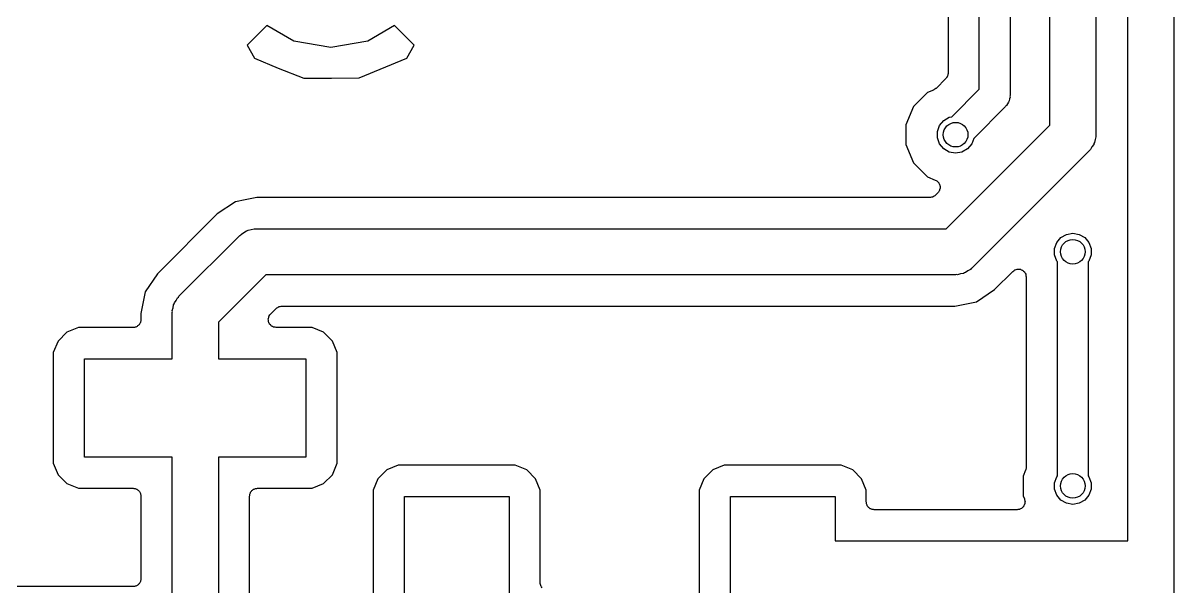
# Model space of a CAD drawing. Extents: x 99.6 to 135.3, y -116.3 to -28.5.
# Drawn here: x 116.28 to 135, y -94.35 to -85.18 of the extents above; entities that cross this region are included whole.
import ezdxf

# ---------------------------------------------------------------- set-up
doc = ezdxf.new("R2010")
doc.units = 0
doc.header["$MEASUREMENT"] = 0
doc.layers.add('BLACK', color=7, linetype='CONTINUOUS')

msp = doc.modelspace()

# ---------------------------------------------------------------- linework, layer by layer
at = {"layer": 'Black'}
for p, q in [((134.995, -38.735), (134.995, -109.22)), ((134.245, -93.605), (134.245, -38.8903)), ((133.725, -40.005), (133.725, -86.995)), ((132.975, -86.8397), (132.975, -55.9283)), ((132.33, -60.325), (132.33, -86.36)), ((131.83, -86.2564), (131.83, -75.815)), ((131.322, -76.45), (131.322, -85.9934)), ((120.246, -85.2179), (119.927, -85.5368)), ((120.684, -85.4707), (120.246, -85.2179)), ((122.324, -85.2179), (121.886, -85.4707)), ((122.643, -85.5368), (122.324, -85.2179)), ((121.285, -85.5767), (120.684, -85.4707)), ((121.886, -85.4707), (121.285, -85.5767)), ((119.927, -85.5368), (120.045, -85.7501)), ((122.524, -85.7511), (122.643, -85.5368)), ((120.045, -85.7501), (120.433, -85.9113)), ((121.747, -86.0722), (122.524, -85.7511)), ((120.433, -85.9113), (120.85, -86.0776)), ((120.85, -86.0776), (121.299, -86.078)), ((121.299, -86.078), (121.747, -86.0722)), ((131.292, -86.0751), (131.288, -86.0786)), ((131.298, -86.0654), (131.292, -86.0751)), ((131.305, -86.0569), (131.298, -86.0654)), ((131.307, -86.0517), (131.305, -86.0569)), ((131.31, -86.0471), (131.307, -86.0517)), ((131.312, -86.0417), (131.31, -86.0471)), ((131.314, -86.0369), (131.312, -86.0417)), ((131.316, -86.0259), (131.314, -86.0369)), ((131.32, -86.0155), (131.316, -86.0259)), ((131.322, -86.0045), (131.32, -86.0099)), ((131.32, -86.0099), (131.32, -86.0155)), ((131.322, -85.9934), (131.321, -85.9989)), ((131.321, -85.9989), (131.322, -86.0045)), ((131.106, -86.2563), (131.09, -86.2674)), ((131.122, -86.246), (131.106, -86.2563)), ((131.124, -86.2437), (131.122, -86.246)), ((131.126, -86.2421), (131.124, -86.2437)), ((131.285, -86.0832), (131.126, -86.2421)), ((131.288, -86.0786), (131.285, -86.0832)), ((131.381, -86.7051), (131.83, -86.2564)), ((130.988, -86.3096), (130.76, -86.5367)), ((131.085, -86.2696), (130.988, -86.3096)), ((131.087, -86.2681), (131.085, -86.2696)), ((131.09, -86.2674), (131.087, -86.2681)), ((132.315, -86.4455), (132.309, -86.455)), ((132.321, -86.4133), (132.315, -86.4455)), ((132.329, -86.3818), (132.321, -86.4133)), ((132.33, -86.36), (132.328, -86.3708)), ((132.328, -86.3708), (132.329, -86.3818)), ((130.76, -86.5367), (130.637, -86.8336)), ((132.257, -86.5368), (131.739, -87.0547)), ((132.263, -86.5278), (132.257, -86.5368)), ((132.272, -86.5207), (132.263, -86.5278)), ((132.288, -86.4924), (132.272, -86.5207)), ((132.307, -86.4657), (132.288, -86.4924)), ((132.309, -86.455), (132.307, -86.4657)), ((131.184, -86.8444), (131.251, -86.7643)), ((131.251, -86.7643), (131.342, -86.712)), ((131.342, -86.712), (131.381, -86.7051)), ((130.637, -86.8336), (130.637, -87.155)), ((131.148, -86.9427), (131.184, -86.8444)), ((131.148, -87.0473), (131.148, -86.9427)), ((131.29, -88.525), (132.975, -86.8397)), ((133.725, -86.995), (133.722, -87.0112)), ((133.722, -87.0112), (133.724, -87.0277)), ((130.637, -87.155), (130.76, -87.4521)), ((131.184, -87.1456), (131.148, -87.0473)), ((131.251, -87.2257), (131.184, -87.1456)), ((131.706, -87.1456), (131.639, -87.2257)), ((131.739, -87.0547), (131.706, -87.1456)), ((133.662, -87.1936), (133.637, -87.236)), ((133.69, -87.1535), (133.662, -87.1936)), ((133.694, -87.1375), (133.69, -87.1535)), ((133.702, -87.1233), (133.694, -87.1375)), ((133.711, -87.075), (133.702, -87.1233)), ((133.724, -87.0277), (133.711, -87.075)), ((131.342, -87.278), (131.251, -87.2257)), ((131.445, -87.2961), (131.342, -87.278)), ((131.548, -87.278), (131.445, -87.2961)), ((131.639, -87.2257), (131.548, -87.278)), ((133.615, -87.2602), (131.71, -89.1652)), ((133.625, -87.2467), (133.615, -87.2602)), ((133.637, -87.236), (133.625, -87.2467)), ((130.76, -87.4521), (130.987, -87.6796)), ((130.987, -87.6796), (131.115, -87.7329)), ((131.115, -87.7329), (131.127, -87.7403)), ((131.127, -87.7403), (131.139, -87.7462)), ((131.139, -87.7462), (131.145, -87.7521)), ((131.145, -87.7521), (131.152, -87.7566)), ((131.152, -87.7566), (131.161, -87.7676)), ((131.156, -87.94), (131.116, -87.9798)), ((131.164, -87.9287), (131.156, -87.94)), ((131.161, -87.7676), (131.17, -87.7774)), ((131.173, -87.9185), (131.164, -87.9287)), ((131.17, -87.7774), (131.174, -87.785)), ((131.177, -87.9108), (131.173, -87.9185)), ((131.174, -87.785), (131.179, -87.7917)), ((131.182, -87.9039), (131.177, -87.9108)), ((131.179, -87.7917), (131.183, -87.8048)), ((131.185, -87.8906), (131.182, -87.9039)), ((131.183, -87.8048), (131.189, -87.8173)), ((131.19, -87.8778), (131.185, -87.8906)), ((131.189, -87.8173), (131.19, -87.8257)), ((131.19, -87.8257), (131.192, -87.8337)), ((131.191, -87.8694), (131.19, -87.8778)), ((131.193, -87.8613), (131.191, -87.8694)), ((131.192, -87.8337), (131.192, -87.8475)), ((131.192, -87.8475), (131.193, -87.8613)), ((119.736, -88.0865), (119.44, -88.2845)), ((119.893, -88.0552), (119.736, -88.0865)), ((120.085, -88.017), (119.893, -88.0552)), ((131.027, -88.017), (120.085, -88.017)), ((131.032, -88.016), (131.027, -88.017)), ((131.038, -88.0165), (131.032, -88.016)), ((131.054, -88.0122), (131.038, -88.0165)), ((131.07, -88.0093), (131.054, -88.0122)), ((131.075, -88.0065), (131.07, -88.0093)), ((131.08, -88.0051), (131.075, -88.0065)), ((131.094, -87.9956), (131.08, -88.0051)), ((131.108, -87.9873), (131.094, -87.9956)), ((131.112, -87.983), (131.108, -87.9873)), ((131.116, -87.9798), (131.112, -87.983)), ((119.44, -88.2845), (118.467, -89.2567)), ((118.818, -89.6247), (119.808, -88.6348)), ((119.808, -88.6348), (119.821, -88.6254)), ((119.821, -88.6254), (119.832, -88.6127)), ((119.832, -88.6127), (119.874, -88.5882)), ((119.874, -88.5882), (119.914, -88.5601)), ((119.914, -88.5601), (119.93, -88.5559)), ((119.93, -88.5559), (119.944, -88.5476)), ((119.944, -88.5476), (119.993, -88.5391)), ((119.993, -88.5391), (120.04, -88.5264)), ((120.04, -88.5264), (120.056, -88.5279)), ((120.056, -88.5279), (120.073, -88.525)), ((120.073, -88.525), (131.29, -88.525)), ((133.089, -88.7494), (133.156, -88.6693)), ((133.156, -88.6693), (133.247, -88.617)), ((133.247, -88.617), (133.35, -88.5989)), ((133.35, -88.5989), (133.453, -88.617)), ((133.453, -88.617), (133.544, -88.6693)), ((133.544, -88.6693), (133.611, -88.7494)), ((133.053, -88.8477), (133.089, -88.7494)), ((133.053, -88.9523), (133.053, -88.8477)), ((133.611, -88.7494), (133.647, -88.8477)), ((133.647, -88.8477), (133.647, -88.9523)), ((133.089, -89.0506), (133.053, -88.9523)), ((133.1, -89.0634), (133.089, -89.0506)), ((133.1, -92.5466), (133.1, -89.0634)), ((133.611, -89.0506), (133.6, -89.0634)), ((133.6, -89.0634), (133.6, -92.5466)), ((133.647, -88.9523), (133.611, -89.0506)), ((118.467, -89.2567), (118.269, -89.5529)), ((131.573, -89.2524), (131.525, -89.2609)), ((131.588, -89.2441), (131.573, -89.2524)), ((131.603, -89.2399), (131.588, -89.2441)), ((131.644, -89.2118), (131.603, -89.2399)), ((131.686, -89.1873), (131.644, -89.2118)), ((131.697, -89.1746), (131.686, -89.1873)), ((131.71, -89.1652), (131.697, -89.1746)), ((132.078, -89.5155), (132.375, -89.2186)), ((132.375, -89.2186), (132.389, -89.209)), ((132.389, -89.209), (132.401, -89.1984)), ((132.401, -89.1984), (132.407, -89.1965)), ((132.407, -89.1965), (132.411, -89.1933)), ((132.411, -89.1933), (132.427, -89.189)), ((132.427, -89.189), (132.443, -89.1833)), ((132.443, -89.1833), (132.449, -89.1833)), ((132.449, -89.1833), (132.454, -89.1818)), ((132.454, -89.1818), (132.47, -89.1833)), ((132.47, -89.1833), (132.487, -89.1833)), ((132.487, -89.1833), (132.492, -89.1852)), ((132.492, -89.1852), (132.498, -89.1857)), ((132.498, -89.1857), (132.513, -89.1927)), ((132.513, -89.1927), (132.529, -89.1984)), ((132.529, -89.1984), (132.533, -89.202)), ((132.533, -89.202), (132.538, -89.2043)), ((132.538, -89.2043), (132.55, -89.2161)), ((132.55, -89.2161), (132.562, -89.2267)), ((132.562, -89.2267), (132.565, -89.2316)), ((132.565, -89.2316), (132.569, -89.2355)), ((132.569, -89.2355), (132.576, -89.2506)), ((132.576, -89.2506), (132.584, -89.2649)), ((120.228, -89.275), (119.458, -90.0452)), ((131.445, -89.275), (120.228, -89.275)), ((131.461, -89.2721), (131.445, -89.275)), ((131.478, -89.2736), (131.461, -89.2721)), ((131.525, -89.2609), (131.478, -89.2736)), ((132.584, -89.2649), (132.585, -89.2704)), ((132.585, -89.2704), (132.588, -89.2755)), ((132.588, -89.2755), (132.589, -89.292)), ((132.589, -89.292), (132.592, -89.3084)), ((132.592, -89.3084), (132.592, -92.4032)), ((118.269, -89.5529), (118.2, -89.9024)), ((118.808, -89.6382), (118.818, -89.6247)), ((131.782, -89.7135), (132.078, -89.5155)), ((118.709, -89.8572), (118.722, -89.8099)), ((118.722, -89.8099), (118.73, -89.7616)), ((118.73, -89.7616), (118.739, -89.7474)), ((118.739, -89.7474), (118.743, -89.7314)), ((118.743, -89.7314), (118.771, -89.6913)), ((118.771, -89.6913), (118.796, -89.6489)), ((118.796, -89.6489), (118.808, -89.6382)), ((120.306, -89.9151), (120.401, -89.8202)), ((120.401, -89.8202), (120.406, -89.817)), ((120.406, -89.817), (120.409, -89.8127)), ((120.409, -89.8127), (120.424, -89.8044)), ((120.424, -89.8044), (120.437, -89.7949)), ((120.437, -89.7949), (120.443, -89.7935)), ((120.443, -89.7935), (120.448, -89.7907)), ((120.448, -89.7907), (120.464, -89.7878)), ((120.464, -89.7878), (120.48, -89.7835)), ((120.48, -89.7835), (120.486, -89.784)), ((120.486, -89.784), (120.491, -89.783)), ((120.491, -89.783), (131.432, -89.783)), ((131.432, -89.783), (131.782, -89.7135)), ((118.2, -90.0049), (118.198, -90.0158)), ((118.2, -89.9024), (118.2, -90.0049)), ((118.708, -89.8899), (118.711, -89.8737)), ((118.708, -90.6399), (118.708, -89.8899)), ((118.711, -89.8737), (118.709, -89.8572)), ((120.27, -89.9938), (120.271, -89.9884)), ((120.271, -90.0104), (120.27, -89.9938)), ((120.271, -89.9828), (120.277, -89.9673)), ((120.271, -89.9884), (120.271, -89.9828)), ((120.277, -89.9673), (120.281, -89.9512)), ((120.281, -89.9512), (120.284, -89.9466)), ((120.284, -89.9466), (120.286, -89.9414)), ((120.286, -89.9414), (120.297, -89.9287)), ((120.297, -89.9287), (120.306, -89.9151)), ((117.182, -90.1319), (116.995, -90.2092)), ((118.073, -90.1319), (117.182, -90.1319)), ((118.084, -90.13), (118.073, -90.1319)), ((118.095, -90.13), (118.084, -90.13)), ((118.105, -90.1262), (118.095, -90.13)), ((118.116, -90.1242), (118.105, -90.1262)), ((118.126, -90.1187), (118.116, -90.1242)), ((118.136, -90.1149), (118.126, -90.1187)), ((118.145, -90.1077), (118.136, -90.1149)), ((118.154, -90.1022), (118.145, -90.1077)), ((118.162, -90.0937), (118.154, -90.1022)), ((118.17, -90.0865), (118.162, -90.0937)), ((118.176, -90.0769), (118.17, -90.0865)), ((118.183, -90.0684), (118.176, -90.0769)), ((118.187, -90.058), (118.183, -90.0684)), ((118.192, -90.0483), (118.187, -90.058)), ((118.194, -90.0374), (118.192, -90.0483)), ((118.198, -90.027), (118.194, -90.0374)), ((118.198, -90.0158), (118.198, -90.027)), ((119.458, -90.0452), (119.458, -90.6399)), ((120.271, -90.027), (120.271, -90.0104)), ((120.273, -90.0322), (120.271, -90.027)), ((120.274, -90.0378), (120.273, -90.0322)), ((120.281, -90.0528), (120.274, -90.0378)), ((120.286, -90.0684), (120.281, -90.0528)), ((120.29, -90.0727), (120.286, -90.0684)), ((120.292, -90.0777), (120.29, -90.0727)), ((120.304, -90.0895), (120.292, -90.0777)), ((120.315, -90.1022), (120.304, -90.0895)), ((120.319, -90.105), (120.315, -90.1022)), ((120.323, -90.1089), (120.319, -90.105)), ((120.338, -90.1159), (120.323, -90.1089)), ((120.353, -90.1242), (120.338, -90.1159)), ((120.358, -90.1252), (120.353, -90.1242)), ((120.363, -90.1276), (120.358, -90.1252)), ((120.38, -90.129), (120.363, -90.1276)), ((120.396, -90.1319), (120.38, -90.129)), ((120.983, -90.1319), (120.396, -90.1319)), ((121.17, -90.2092), (120.983, -90.1319)), ((116.853, -90.3521), (116.775, -90.5389)), ((116.995, -90.2092), (116.853, -90.3521)), ((121.313, -90.3521), (121.17, -90.2092)), ((121.39, -90.5389), (121.313, -90.3521)), ((116.775, -90.5389), (116.775, -92.3411)), ((121.39, -92.3411), (121.39, -90.5389)), ((117.283, -92.2401), (117.283, -90.6399)), ((117.283, -90.6399), (118.708, -90.6399)), ((119.458, -90.6399), (120.882, -90.6399)), ((120.882, -90.6399), (120.882, -92.2401)), ((118.708, -92.2401), (117.283, -92.2401)), ((118.708, -94.856), (118.708, -92.2401)), ((120.882, -92.2401), (119.458, -92.2401)), ((119.458, -92.2401), (119.458, -98.2599)), ((116.775, -92.3411), (116.853, -92.5279)), ((121.313, -92.5279), (121.39, -92.3411)), ((122.383, -92.372), (122.196, -92.4493)), ((124.285, -92.372), (122.383, -92.372)), ((124.472, -92.4493), (124.285, -92.372)), ((127.683, -92.372), (127.496, -92.4493)), ((129.585, -92.372), (127.683, -92.372)), ((129.772, -92.4493), (129.585, -92.372)), ((132.586, -92.4357), (132.584, -92.4466)), ((132.59, -92.4252), (132.586, -92.4357)), ((132.592, -92.4088), (132.59, -92.4169)), ((132.59, -92.4169), (132.59, -92.4252)), ((132.592, -92.4032), (132.592, -92.406)), ((132.592, -92.406), (132.592, -92.4088)), ((116.853, -92.5279), (116.995, -92.6708)), ((121.17, -92.6708), (121.313, -92.5279)), ((122.053, -92.5922), (121.976, -92.779)), ((122.196, -92.4493), (122.053, -92.5922)), ((124.615, -92.5922), (124.472, -92.4493)), ((124.692, -92.779), (124.615, -92.5922)), ((127.353, -92.5922), (127.276, -92.779)), ((127.496, -92.4493), (127.353, -92.5922)), ((129.915, -92.5922), (129.772, -92.4493)), ((129.992, -92.779), (129.915, -92.5922)), ((132.582, -92.4519), (132.542, -92.5486)), ((132.542, -92.5486), (132.542, -92.87)), ((132.583, -92.4491), (132.582, -92.4519)), ((132.584, -92.4466), (132.583, -92.4491)), ((133.053, -92.6577), (133.089, -92.5594)), ((133.089, -92.5594), (133.1, -92.5466)), ((133.6, -92.5466), (133.611, -92.5594)), ((133.611, -92.5594), (133.647, -92.6577)), ((116.995, -92.6708), (117.182, -92.7481)), ((117.182, -92.7481), (118.073, -92.7481)), ((118.073, -92.7481), (118.084, -92.75)), ((118.084, -92.75), (118.095, -92.75)), ((118.095, -92.75), (118.105, -92.7538)), ((118.105, -92.7538), (118.116, -92.7558)), ((118.116, -92.7558), (118.126, -92.7613)), ((118.126, -92.7613), (118.136, -92.7651)), ((118.136, -92.7651), (118.145, -92.7723)), ((118.145, -92.7723), (118.154, -92.7778)), ((118.154, -92.7778), (118.162, -92.7863)), ((118.162, -92.7863), (118.17, -92.7935)), ((118.17, -92.7935), (118.176, -92.8031)), ((118.176, -92.8031), (118.183, -92.8116)), ((118.183, -92.8116), (118.187, -92.822)), ((119.979, -92.822), (119.983, -92.8116)), ((119.983, -92.8116), (119.99, -92.8031)), ((119.99, -92.8031), (119.996, -92.7935)), ((119.996, -92.7935), (120.004, -92.7863)), ((120.004, -92.7863), (120.011, -92.7778)), ((120.011, -92.7778), (120.021, -92.7723)), ((120.021, -92.7723), (120.029, -92.7651)), ((120.029, -92.7651), (120.04, -92.7613)), ((120.04, -92.7613), (120.049, -92.7558)), ((120.049, -92.7558), (120.06, -92.7538)), ((120.06, -92.7538), (120.071, -92.75)), ((120.071, -92.75), (120.082, -92.75)), ((120.082, -92.75), (120.093, -92.7481)), ((120.093, -92.7481), (120.983, -92.7481)), ((120.983, -92.7481), (121.17, -92.6708)), ((121.976, -92.779), (121.976, -95.181)), ((124.692, -94.2866), (124.692, -92.779)), ((127.276, -92.779), (127.276, -94.875)), ((129.992, -92.97), (129.992, -92.779)), ((133.053, -92.7623), (133.053, -92.6577)), ((133.089, -92.8606), (133.053, -92.7623)), ((133.647, -92.7623), (133.611, -92.8606)), ((133.647, -92.6577), (133.647, -92.7623)), ((118.187, -92.822), (118.192, -92.8317)), ((118.192, -92.8317), (118.194, -92.8426)), ((118.194, -92.8426), (118.198, -92.853)), ((118.198, -92.853), (118.198, -92.8642)), ((118.198, -92.8642), (118.2, -92.8751)), ((118.2, -92.8751), (118.2, -94.221)), ((119.966, -92.8751), (119.968, -92.8642)), ((119.966, -97.6249), (119.966, -92.8751)), ((119.968, -92.853), (119.972, -92.8426)), ((119.968, -92.8642), (119.968, -92.853)), ((119.972, -92.8426), (119.973, -92.8317)), ((119.973, -92.8317), (119.979, -92.822)), ((122.484, -95.08), (122.484, -92.88)), ((122.484, -92.88), (124.184, -92.88)), ((124.184, -92.88), (124.184, -94.5497)), ((127.784, -95.08), (127.784, -92.88)), ((127.784, -92.88), (129.484, -92.88)), ((129.484, -92.88), (129.484, -93.605)), ((129.994, -92.9809), (129.992, -92.97)), ((129.994, -92.9921), (129.994, -92.9809)), ((129.998, -93.0025), (129.994, -92.9921)), ((132.542, -92.87), (132.563, -92.9215)), ((132.563, -92.9215), (132.566, -92.935)), ((132.566, -92.935), (132.571, -92.9479)), ((132.568, -93), (132.567, -93.0083)), ((132.571, -92.9921), (132.568, -93)), ((132.571, -92.9479), (132.571, -92.9564)), ((132.571, -92.9564), (132.573, -92.9646)), ((132.573, -92.9646), (132.571, -92.9783)), ((132.571, -92.9783), (132.571, -92.9921)), ((133.156, -92.9407), (133.089, -92.8606)), ((133.247, -92.993), (133.156, -92.9407)), ((133.35, -93.0111), (133.247, -92.993)), ((133.453, -92.993), (133.35, -93.0111)), ((133.544, -92.9407), (133.453, -92.993)), ((133.611, -92.8606), (133.544, -92.9407)), ((130, -93.0134), (129.998, -93.0025)), ((130.005, -93.0231), (130, -93.0134)), ((130.009, -93.0335), (130.005, -93.0231)), ((130.016, -93.042), (130.009, -93.0335)), ((130.022, -93.0516), (130.016, -93.042)), ((130.03, -93.0588), (130.022, -93.0516)), ((130.037, -93.0673), (130.03, -93.0588)), ((130.047, -93.0728), (130.037, -93.0673)), ((130.055, -93.08), (130.047, -93.0728)), ((130.066, -93.0838), (130.055, -93.08)), ((130.076, -93.0893), (130.066, -93.0838)), ((130.087, -93.0913), (130.076, -93.0893)), ((130.097, -93.0951), (130.087, -93.0913)), ((130.108, -93.0951), (130.097, -93.0951)), ((130.119, -93.097), (130.108, -93.0951)), ((132.446, -93.097), (130.119, -93.097)), ((132.459, -93.0946), (132.446, -93.097)), ((132.473, -93.094), (132.459, -93.0946)), ((132.481, -93.0908), (132.473, -93.094)), ((132.489, -93.0893), (132.481, -93.0908)), ((132.501, -93.0824), (132.489, -93.0893)), ((132.514, -93.0772), (132.501, -93.0824)), ((132.52, -93.0715), (132.514, -93.0772)), ((132.527, -93.0673), (132.52, -93.0715)), ((132.536, -93.0567), (132.527, -93.0673)), ((132.546, -93.0474), (132.536, -93.0567)), ((132.55, -93.0399), (132.546, -93.0474)), ((132.556, -93.0335), (132.55, -93.0399)), ((132.56, -93.0205), (132.556, -93.0335)), ((132.567, -93.0083), (132.56, -93.0205)), ((129.484, -93.605), (134.245, -93.605)), ((118.162, -94.3098), (118.154, -94.3183)), ((118.17, -94.3027), (118.162, -94.3098)), ((118.176, -94.2931), (118.17, -94.3027)), ((118.183, -94.2845), (118.176, -94.2931)), ((118.187, -94.2741), (118.183, -94.2845)), ((118.192, -94.2645), (118.187, -94.2741)), ((118.194, -94.2535), (118.192, -94.2645)), ((118.198, -94.2431), (118.194, -94.2535)), ((118.2, -94.221), (118.198, -94.232)), ((118.198, -94.232), (118.198, -94.2431)), ((124.693, -94.2921), (124.692, -94.2866)), ((124.692, -94.2977), (124.693, -94.2921)), ((124.697, -94.3137), (124.692, -94.2977)), ((118.073, -94.348), (111.156, -94.348)), ((118.084, -94.3461), (118.073, -94.348)), ((118.095, -94.3461), (118.084, -94.3461)), ((118.105, -94.3423), (118.095, -94.3461)), ((118.116, -94.3404), (118.105, -94.3423)), ((118.126, -94.3348), (118.116, -94.3404)), ((118.136, -94.331), (118.126, -94.3348)), ((118.145, -94.3239), (118.136, -94.331)), ((118.154, -94.3183), (118.145, -94.3239)), ((124.7, -94.3301), (124.697, -94.3137)), ((124.702, -94.3349), (124.7, -94.3301)), ((124.704, -94.3403), (124.702, -94.3349)), ((124.713, -94.3539), (124.704, -94.3403)), ((124.722, -94.3683), (124.713, -94.3539))]:
    msp.add_line(p, q, dxfattribs=at)
for centre in [(131.445, -86.995), (133.35, -88.9), (133.35, -92.71)]:
    msp.add_circle(centre, 0.2, dxfattribs=at)

doc.saveas('drawing.dxf')
